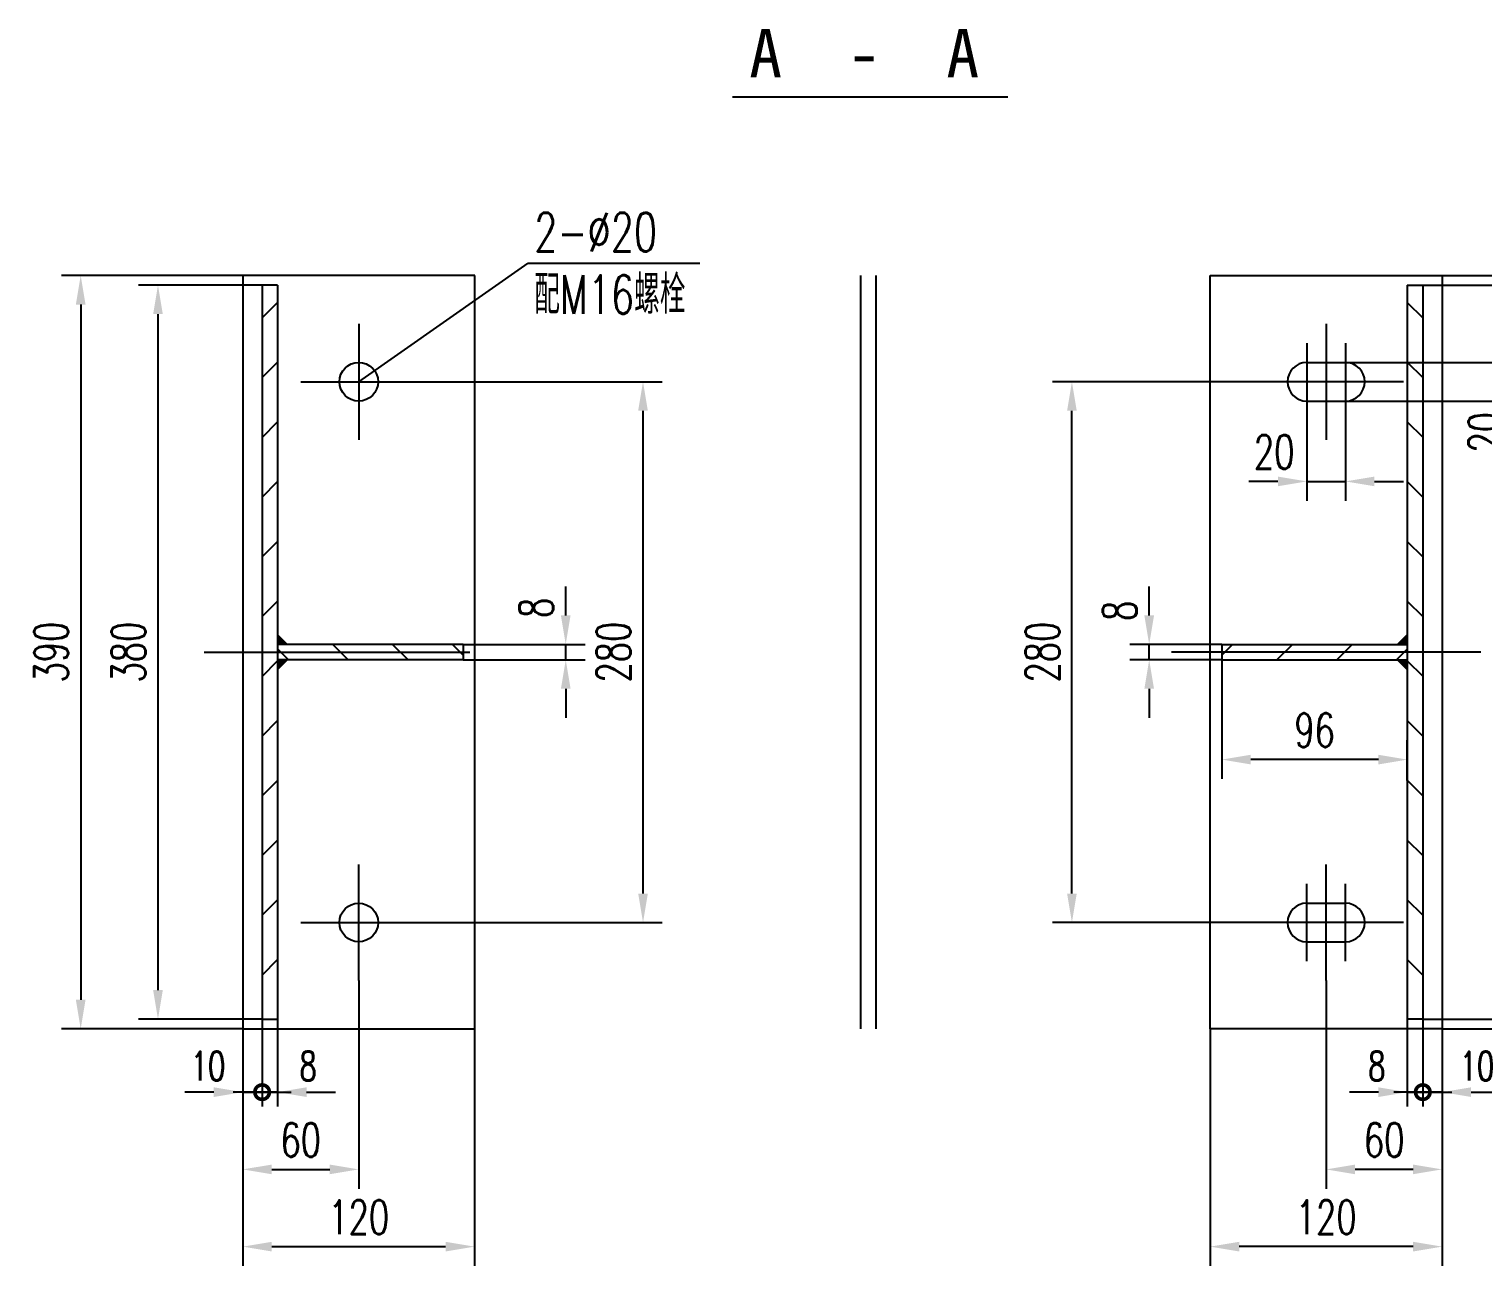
# Model space of a CAD drawing. Extents: x -330 to 591, y 748 to 1407.
# Drawn here: x -92.8 to 57.7, y 880.9 to 1009 of the extents above; entities that cross this region are included whole.
import ezdxf

# ---------------------------------------------------------------- set-up
doc = ezdxf.new("R2010")
doc.units = 0
doc.header["$LTSCALE"] = 11
doc.header["$MEASUREMENT"] = 0
doc.linetypes.add('CENTER', pattern=[2, 1.25, -0.25, 0.25, -0.25])
doc.layers.get('0').update_dxf_attribs({"color": 1, "linetype": 'CONTINUOUS'})
doc.layers.get('DEFPOINTS').update_dxf_attribs({"linetype": 'CONTINUOUS'})
doc.layers.add('1', color=1, linetype='CONTINUOUS')
doc.layers.add('6', color=1, linetype='CENTER')
doc.styles.add('HZTXT', font='romans.shx', dxfattribs={"width": 0.7, "bigfont": 'hzj.shx'})
doc.styles.get("Standard").update_dxf_attribs({"font": 'SimSun.ttf', "width": 0.7})
doc.dimstyles.get("Standard").update_dxf_attribs({"dimtxt": 0.18, "dimasz": 0.18, "dimexe": 0.18, "dimexo": 0.0625, "dimgap": 0.09, "dimtad": 0, "dimtih": 1, "dimtoh": 1, "dimdec": 4, "dimzin": 0, "dimdsep": 46, "dimtxsty": 'Standard', "dimcen": 0.09, "dimadec": 0, "dimazin": 0, "dimtfac": 1, "dimtdec": 4, "dimtofl": 0, "dimtmove": 0, "dimatfit": 3, "dimfxl": 0, "dimtolj": 1, "dimtzin": 0, "dimarcsym": 0})

# ---------------------------------------------------------------- blocks, each defined once
blk = doc.blocks.new('*D114')
at = {"layer": '1', "color": 4}
for p, q in [((-46.7, 905.44), (-46.7, 880.87)), ((-70.7, 888.87), (-70.7, 880.87)), ((-67.7, 882.87), (-49.7, 882.87))]:
    blk.add_line(p, q, dxfattribs=at)
for points in [[(-67.7, 883.37), (-67.7, 882.37), (-70.7, 882.87)], [(-49.7, 883.37), (-49.7, 882.37), (-46.7, 882.87)]]:
    blk.add_solid(points, dxfattribs=at)
at = {"layer": 'DEFPOINTS', "color": 0}
for p in [(-46.7, 905.44), (-70.7, 888.87), (-46.7, 882.87)]:
    blk.add_point(p, dxfattribs=at)
at = {"layer": '1', "color": 4, "insert": (-58.7, 885.92), "char_height": 3.5, "attachment_point": 5, "style": 'HZTXT'}
blk.add_mtext('\\A1;120', dxfattribs=at)
blk = doc.blocks.new('*D113')
at = {"layer": '1', "color": 4}
for p, q in [((29.45, 905.44), (29.45, 880.87)), ((53.45, 888.87), (53.45, 880.87)), ((50.45, 882.87), (32.45, 882.87))]:
    blk.add_line(p, q, dxfattribs=at)
for points in [[(32.45, 883.37), (32.45, 882.37), (29.45, 882.87)], [(50.45, 883.37), (50.45, 882.37), (53.45, 882.87)]]:
    blk.add_solid(points, dxfattribs=at)
at = {"layer": 'DEFPOINTS', "color": 0}
for p in [(29.45, 905.44), (53.45, 888.87), (29.45, 882.87)]:
    blk.add_point(p, dxfattribs=at)
at = {"layer": '1', "color": 4, "insert": (41.45, 885.92), "char_height": 3.5, "attachment_point": 5, "style": 'HZTXT'}
blk.add_mtext('\\A1;120', dxfattribs=at)
blk = doc.blocks.new('*D95')
at = {"layer": '1', "color": 4}
for p, q in [((30.65, 943.64), (30.65, 931.31)), ((49.85, 931.16), (49.85, 935.31)), ((46.85, 933.31), (33.65, 933.31))]:
    blk.add_line(p, q, dxfattribs=at)
for points in [[(33.65, 933.81), (33.65, 932.81), (30.65, 933.31)], [(46.85, 933.81), (46.85, 932.81), (49.85, 933.31)]]:
    blk.add_solid(points, dxfattribs=at)
at = {"layer": 'DEFPOINTS', "color": 0}
for p in [(30.65, 943.64), (30.65, 933.31), (49.85, 931.16)]:
    blk.add_point(p, dxfattribs=at)
at = {"layer": '1', "color": 4, "insert": (40.25, 936.36), "char_height": 3.5, "attachment_point": 5, "style": 'HZTXT'}
blk.add_mtext('\\A1;96', dxfattribs=at)
blk = doc.blocks.new('*D94')
at = {"layer": '1', "color": 4}
for p, q in [((33.45, 972.44), (13.13, 972.44)), ((15.13, 919.44), (15.13, 969.44)), ((33.45, 916.44), (13.13, 916.44))]:
    blk.add_line(p, q, dxfattribs=at)
for points in [[(14.63, 969.44), (15.63, 969.44), (15.13, 972.44)], [(14.63, 919.44), (15.63, 919.44), (15.13, 916.44)]]:
    blk.add_solid(points, dxfattribs=at)
at = {"layer": 'DEFPOINTS', "color": 0}
for p in [(15.13, 972.44), (33.45, 972.44), (33.45, 916.44)]:
    blk.add_point(p, dxfattribs=at)
at = {"layer": '1', "color": 4, "insert": (12.08, 944.44), "char_height": 3.5, "attachment_point": 5, "rotation": 90, "style": 'HZTXT'}
blk.add_mtext('\\A1;280', dxfattribs=at)
blk = doc.blocks.new('*D93')
at = {"layer": '1', "color": 4}
for p, q in [((-52.7, 972.44), (-27.27, 972.44)), ((-29.27, 919.44), (-29.27, 969.44)), ((-52.7, 916.44), (-27.27, 916.44))]:
    blk.add_line(p, q, dxfattribs=at)
for points in [[(-29.77, 969.44), (-28.77, 969.44), (-29.27, 972.44)], [(-29.77, 919.44), (-28.77, 919.44), (-29.27, 916.44)]]:
    blk.add_solid(points, dxfattribs=at)
at = {"layer": 'DEFPOINTS', "color": 0}
for p in [(-52.7, 972.44), (-29.27, 972.44), (-52.7, 916.44)]:
    blk.add_point(p, dxfattribs=at)
at = {"layer": '1', "color": 4, "insert": (-32.32, 944.44), "char_height": 3.5, "attachment_point": 5, "rotation": 90, "style": 'HZTXT'}
blk.add_mtext('\\A1;280', dxfattribs=at)
blk = doc.blocks.new('*D92')
at = {"layer": '1', "color": 4}
for p, q in [((-70.7, 983.44), (-89.48, 983.44)), ((-87.48, 980.44), (-87.48, 908.44)), ((-70.7, 905.44), (-89.48, 905.44))]:
    blk.add_line(p, q, dxfattribs=at)
for points in [[(-87.98, 980.44), (-86.98, 980.44), (-87.48, 983.44)], [(-87.98, 908.44), (-86.98, 908.44), (-87.48, 905.44)]]:
    blk.add_solid(points, dxfattribs=at)
at = {"layer": 'DEFPOINTS', "color": 0}
for p in [(-70.7, 983.44), (-87.48, 905.44), (-70.7, 905.44)]:
    blk.add_point(p, dxfattribs=at)
at = {"layer": '1', "color": 4, "insert": (-90.53, 944.44), "char_height": 3.5, "attachment_point": 5, "rotation": 90, "style": 'HZTXT'}
blk.add_mtext('\\A1;390', dxfattribs=at)
blk = doc.blocks.new('*D91')
at = {"layer": '1', "color": 4}
for p, q in [((-68.7, 982.44), (-81.48, 982.44)), ((-79.48, 979.44), (-79.48, 909.44)), ((-68.7, 906.44), (-81.48, 906.44))]:
    blk.add_line(p, q, dxfattribs=at)
for points in [[(-79.98, 979.44), (-78.98, 979.44), (-79.48, 982.44)], [(-79.98, 909.44), (-78.98, 909.44), (-79.48, 906.44)]]:
    blk.add_solid(points, dxfattribs=at)
at = {"layer": 'DEFPOINTS', "color": 0}
for p in [(-68.7, 982.44), (-79.48, 906.44), (-68.7, 906.44)]:
    blk.add_point(p, dxfattribs=at)
at = {"layer": '1', "color": 4, "insert": (-82.53, 944.44), "char_height": 3.5, "attachment_point": 5, "rotation": 90, "style": 'HZTXT'}
blk.add_mtext('\\A1;380', dxfattribs=at)
blk = doc.blocks.new('*D90')
at = {"layer": '1', "color": 4}
for p, q in [((-58.7, 910.44), (-58.7, 888.87)), ((-70.7, 897.37), (-70.7, 888.87)), ((-67.7, 890.87), (-61.7, 890.87))]:
    blk.add_line(p, q, dxfattribs=at)
for points in [[(-67.7, 891.37), (-67.7, 890.37), (-70.7, 890.87)], [(-61.7, 891.37), (-61.7, 890.37), (-58.7, 890.87)]]:
    blk.add_solid(points, dxfattribs=at)
at = {"layer": 'DEFPOINTS', "color": 0}
for p in [(-58.7, 910.44), (-70.7, 897.37), (-58.7, 890.87)]:
    blk.add_point(p, dxfattribs=at)
at = {"layer": '1', "color": 4, "insert": (-64.7, 893.92), "char_height": 3.5, "attachment_point": 5, "style": 'HZTXT'}
blk.add_mtext('\\A1;60', dxfattribs=at)
blk = doc.blocks.new('_DOTSMALL')
at = {"color": 0, "linetype": 'ByBlock', "const_width": 0.5}
blk.add_lwpolyline([(-0.0625, 0, 1), (0.0625, 0, 1)], format="xyb", close=True, dxfattribs=at)
blk = doc.blocks.new('*D89')
at = {"layer": '1', "color": 4, "lineweight": -2}
for p, q in [((-68.7, 906.44), (-68.7, 897.37)), ((-70.7, 905.44), (-70.7, 897.37)), ((-73.7, 898.87), (-76.7, 898.87)), ((-70.7, 898.87), (-68.7, 898.87)), ((-68.7, 898.87), (-65.7, 898.87))]:
    blk.add_line(p, q, dxfattribs=at)
at = {"layer": '1', "color": 4}
blk.add_solid([(-73.7, 899.37), (-73.7, 898.37), (-70.7, 898.87)], dxfattribs=at)
at = {"layer": 'DEFPOINTS', "color": 0}
for p in [(-68.7, 906.44), (-70.7, 905.44), (-68.7, 898.87)]:
    blk.add_point(p, dxfattribs=at)
at = {"layer": '1', "color": 4, "lineweight": -2, "xscale": 3, "yscale": 3, "zscale": 3, "rotation": 180}
blk.add_blockref('_DOTSMALL', (-68.7, 898.87), dxfattribs=at)
at = {"layer": '1', "color": 4, "insert": (-74.3, 901.57), "char_height": 3, "attachment_point": 5, "style": 'HZTXT'}
blk.add_mtext('\\A1;10', dxfattribs=at)
blk = doc.blocks.new('*D88')
at = {"layer": '1', "color": 4, "lineweight": -2}
for p, q in [((-68.7, 906.44), (-68.7, 897.37)), ((-67.1, 906.44), (-67.1, 897.37)), ((-68.7, 898.87), (-71.7, 898.87)), ((-67.1, 898.87), (-68.7, 898.87)), ((-64.1, 898.87), (-61.1, 898.87))]:
    blk.add_line(p, q, dxfattribs=at)
at = {"layer": '1', "color": 4}
blk.add_solid([(-64.1, 899.37), (-64.1, 898.37), (-67.1, 898.87)], dxfattribs=at)
at = {"layer": 'DEFPOINTS', "color": 0}
for p in [(-68.7, 906.44), (-67.1, 906.44), (-68.7, 898.87)]:
    blk.add_point(p, dxfattribs=at)
at = {"layer": '1', "color": 4, "lineweight": -2, "xscale": 3, "yscale": 3, "zscale": 3}
blk.add_blockref('_DOTSMALL', (-68.7, 898.87), dxfattribs=at)
at = {"layer": '1', "color": 4, "insert": (-63.94, 901.57), "char_height": 3, "attachment_point": 5, "style": 'HZTXT'}
blk.add_mtext('\\A1;8', dxfattribs=at)
blk = doc.blocks.new('*D87')
at = {"layer": '1', "color": 4}
for p, q in [((-37.27, 948.24), (-37.27, 951.24)), ((-47.9, 945.24), (-35.27, 945.24)), ((-37.27, 943.64), (-37.27, 945.24)), ((-47.9, 943.64), (-35.27, 943.64)), ((-37.27, 940.64), (-37.27, 937.64))]:
    blk.add_line(p, q, dxfattribs=at)
for points in [[(-37.77, 948.24), (-36.77, 948.24), (-37.27, 945.24)], [(-37.77, 940.64), (-36.77, 940.64), (-37.27, 943.64)]]:
    blk.add_solid(points, dxfattribs=at)
at = {"layer": 'DEFPOINTS', "color": 0}
for p in [(-47.9, 945.24), (-37.27, 945.24), (-47.9, 943.64)]:
    blk.add_point(p, dxfattribs=at)
at = {"layer": '1', "color": 4, "insert": (-40.32, 949.03), "char_height": 3.5, "attachment_point": 5, "rotation": 90, "style": 'HZTXT'}
blk.add_mtext('\\A1;8', dxfattribs=at)
blk = doc.blocks.new('*D86')
at = {"layer": '1', "color": 4}
for p, q in [((23.13, 948.24), (23.13, 951.24)), ((30.65, 945.24), (21.13, 945.24)), ((23.13, 943.64), (23.13, 945.24)), ((30.65, 943.64), (21.13, 943.64)), ((23.13, 940.64), (23.13, 937.64))]:
    blk.add_line(p, q, dxfattribs=at)
for points in [[(22.63, 948.24), (23.63, 948.24), (23.13, 945.24)], [(22.63, 940.64), (23.63, 940.64), (23.13, 943.64)]]:
    blk.add_solid(points, dxfattribs=at)
at = {"layer": 'DEFPOINTS', "color": 0}
for p in [(23.13, 945.24), (30.65, 945.24), (30.65, 943.64)]:
    blk.add_point(p, dxfattribs=at)
at = {"layer": '1', "color": 4, "insert": (20.08, 948.71), "char_height": 3.5, "attachment_point": 5, "rotation": 90, "style": 'HZTXT'}
blk.add_mtext('\\A1;8', dxfattribs=at)
blk = doc.blocks.new('*D82')
at = {"layer": '1', "color": 4}
for p, q in [((51.45, 982.44), (70.98, 982.44)), ((68.98, 979.44), (68.98, 909.44)), ((51.45, 906.44), (70.98, 906.44))]:
    blk.add_line(p, q, dxfattribs=at)
for points in [[(68.48, 979.44), (69.48, 979.44), (68.98, 982.44)], [(68.48, 909.44), (69.48, 909.44), (68.98, 906.44)]]:
    blk.add_solid(points, dxfattribs=at)
at = {"layer": 'DEFPOINTS', "color": 0}
for p in [(51.45, 982.44), (51.45, 906.44), (68.98, 906.44)]:
    blk.add_point(p, dxfattribs=at)
at = {"layer": '1', "color": 4, "insert": (65.93, 944.44), "char_height": 3.5, "attachment_point": 5, "rotation": 90, "style": 'HZTXT'}
blk.add_mtext('\\A1;380', dxfattribs=at)
blk = doc.blocks.new('*D81')
at = {"layer": '1', "color": 4}
for p, q in [((53.45, 983.44), (78.98, 983.44)), ((76.98, 980.44), (76.98, 908.44)), ((53.45, 905.44), (78.98, 905.44))]:
    blk.add_line(p, q, dxfattribs=at)
for points in [[(76.48, 980.44), (77.48, 980.44), (76.98, 983.44)], [(76.48, 908.44), (77.48, 908.44), (76.98, 905.44)]]:
    blk.add_solid(points, dxfattribs=at)
at = {"layer": 'DEFPOINTS', "color": 0}
for p in [(53.45, 983.44), (53.45, 905.44), (76.98, 905.44)]:
    blk.add_point(p, dxfattribs=at)
at = {"layer": '1', "color": 4, "insert": (73.93, 944.44), "char_height": 3.5, "attachment_point": 5, "rotation": 90, "style": 'HZTXT'}
blk.add_mtext('\\A1;390', dxfattribs=at)
blk = doc.blocks.new('*D79')
at = {"layer": '1', "color": 4, "lineweight": -2}
for p, q in [((51.45, 906.44), (51.45, 897.37)), ((53.45, 905.44), (53.45, 897.37)), ((51.45, 898.87), (48.45, 898.87)), ((53.45, 898.87), (51.45, 898.87)), ((56.45, 898.87), (59.45, 898.87))]:
    blk.add_line(p, q, dxfattribs=at)
at = {"layer": '1', "color": 4}
blk.add_solid([(56.45, 899.37), (56.45, 898.37), (53.45, 898.87)], dxfattribs=at)
at = {"layer": 'DEFPOINTS', "color": 0}
for p in [(51.45, 906.44), (53.45, 905.44), (51.45, 898.87)]:
    blk.add_point(p, dxfattribs=at)
at = {"layer": '1', "color": 4, "lineweight": -2, "xscale": 3, "yscale": 3, "zscale": 3}
blk.add_blockref('_DOTSMALL', (51.45, 898.87), dxfattribs=at)
at = {"layer": '1', "color": 4, "insert": (57.05, 901.57), "char_height": 3, "attachment_point": 5, "style": 'HZTXT'}
blk.add_mtext('\\A1;10', dxfattribs=at)
blk = doc.blocks.new('*D78')
at = {"layer": '1', "color": 4, "lineweight": -2}
for p, q in [((49.85, 906.44), (49.85, 897.37)), ((51.45, 906.44), (51.45, 897.37)), ((46.85, 898.87), (43.85, 898.87)), ((49.85, 898.87), (51.45, 898.87)), ((51.45, 898.87), (54.45, 898.87))]:
    blk.add_line(p, q, dxfattribs=at)
at = {"layer": '1', "color": 4}
blk.add_solid([(46.85, 899.37), (46.85, 898.37), (49.85, 898.87)], dxfattribs=at)
at = {"layer": 'DEFPOINTS', "color": 0}
for p in [(49.85, 906.44), (51.45, 906.44), (51.45, 898.87)]:
    blk.add_point(p, dxfattribs=at)
at = {"layer": '1', "color": 4, "lineweight": -2, "xscale": 3, "yscale": 3, "zscale": 3, "rotation": 180}
blk.add_blockref('_DOTSMALL', (51.45, 898.87), dxfattribs=at)
at = {"layer": '1', "color": 4, "insert": (46.69, 901.57), "char_height": 3, "attachment_point": 5, "style": 'HZTXT'}
blk.add_mtext('\\A1;8', dxfattribs=at)
blk = doc.blocks.new('*D77')
at = {"layer": '1', "color": 4}
for p, q in [((41.45, 910.44), (41.45, 888.87)), ((53.45, 897.37), (53.45, 888.87)), ((50.45, 890.87), (44.45, 890.87))]:
    blk.add_line(p, q, dxfattribs=at)
for points in [[(44.45, 891.37), (44.45, 890.37), (41.45, 890.87)], [(50.45, 891.37), (50.45, 890.37), (53.45, 890.87)]]:
    blk.add_solid(points, dxfattribs=at)
at = {"layer": 'DEFPOINTS', "color": 0}
for p in [(41.45, 910.44), (53.45, 897.37), (41.45, 890.87)]:
    blk.add_point(p, dxfattribs=at)
at = {"layer": '1', "color": 4, "insert": (47.45, 893.92), "char_height": 3.5, "attachment_point": 5, "style": 'HZTXT'}
blk.add_mtext('\\A1;60', dxfattribs=at)
blk = doc.blocks.new('*D73')
at = {"layer": '1', "color": 4}
for p, q in [((60.98, 977.44), (60.98, 980.44)), ((43.45, 974.44), (62.98, 974.44)), ((60.98, 970.44), (60.98, 974.44)), ((43.45, 970.44), (62.98, 970.44)), ((60.98, 967.44), (60.98, 964.44))]:
    blk.add_line(p, q, dxfattribs=at)
for points in [[(60.48, 977.44), (61.48, 977.44), (60.98, 974.44)], [(60.48, 967.44), (61.48, 967.44), (60.98, 970.44)]]:
    blk.add_solid(points, dxfattribs=at)
at = {"layer": 'DEFPOINTS', "color": 0}
for p in [(43.45, 974.44), (60.98, 974.44), (43.45, 970.44)]:
    blk.add_point(p, dxfattribs=at)
at = {"layer": '1', "color": 4, "insert": (57.93, 967.21), "char_height": 3.5, "attachment_point": 5, "rotation": 90, "style": 'HZTXT'}
blk.add_mtext('\\A1;20', dxfattribs=at)
blk = doc.blocks.new('*D72')
at = {"layer": '1', "color": 4}
for p, q in [((39.45, 968.44), (39.45, 960.12)), ((43.45, 968.44), (43.45, 960.12)), ((36.45, 962.12), (33.45, 962.12)), ((39.45, 962.12), (43.45, 962.12)), ((46.45, 962.12), (49.45, 962.12))]:
    blk.add_line(p, q, dxfattribs=at)
for points in [[(36.45, 962.62), (36.45, 961.62), (39.45, 962.12)], [(46.45, 962.62), (46.45, 961.62), (43.45, 962.12)]]:
    blk.add_solid(points, dxfattribs=at)
at = {"layer": 'DEFPOINTS', "color": 0}
for p in [(39.45, 968.44), (43.45, 968.44), (43.45, 962.12)]:
    blk.add_point(p, dxfattribs=at)
at = {"layer": '1', "color": 4, "insert": (36.07, 965.17), "char_height": 3.5, "attachment_point": 5, "style": 'HZTXT'}
blk.add_mtext('\\A1;20', dxfattribs=at)

msp = doc.modelspace()

# ---------------------------------------------------------------- hatches: boundary and pattern name
at = {"layer": '1'}
h = msp.add_hatch(dxfattribs=at)
h.set_pattern_fill('ANSI31', color=0, scale=35, style=0)
h.set_pattern_definition([(45, (-54.1077, 1346.3126), (-3.09359, 3.09359), [])])
h.paths.add_polyline_path([(-67.096282, 944.439111), (-68.696282, 944.439111), (-68.696282, 906.439111), (-67.096282, 906.439111)])
h.paths.add_polyline_path([(-68.696282, 944.439111), (-67.096282, 944.439111), (-67.096282, 982.439111), (-68.696282, 982.439111)])
h = msp.add_hatch(dxfattribs=at)
h.set_pattern_fill('ANSI31', color=0, scale=35, style=0)
h.set_pattern_definition([(135, (36.8594, 1346.3126), (3.09359, 3.09359), [])])
h.paths.add_polyline_path([(49.848017, 906.439111), (51.448017, 906.439111), (51.448017, 944.439111), (49.848017, 944.439111)])
h.paths.add_polyline_path([(51.448017, 982.439111), (49.848017, 982.439111), (49.848017, 944.439111), (51.448017, 944.439111)])
for points in [[(-67.096282, 946.239111), (-67.096282, 945.239111), (-66.096282, 945.239111)], [(48.848017, 945.239111), (49.848017, 945.239111), (49.848017, 946.239111)], [(-66.096282, 943.639111), (-67.096282, 943.639111), (-67.096282, 942.639111)], [(49.848017, 942.639111), (49.848017, 943.639111), (48.848017, 943.639111)]]:
    msp.add_hatch(color=0, dxfattribs=at).paths.add_polyline_path(points)
h = msp.add_hatch(dxfattribs=at)
h.set_pattern_fill('ANSI31', color=0, scale=35, angle=90, style=0)
h.set_pattern_definition([(135, (-54.1077, 1346.3126), (-3.09359, -3.09359), [])])
h.paths.add_polyline_path([(-47.896282, 944.439111), (-67.096282, 944.439111), (-67.096282, 943.639111), (-47.896282, 943.639111)])
h.paths.add_polyline_path([(-47.896282, 945.239111), (-67.096282, 945.239111), (-67.096282, 944.439111), (-47.896282, 944.439111)])
h = msp.add_hatch(dxfattribs=at)
h.set_pattern_fill('ANSI31', color=0, scale=35, angle=90, style=0)
h.set_pattern_definition([(45, (36.8594, 1346.3126), (3.09359, -3.09359), [])])
h.paths.add_polyline_path([(30.648017, 944.439111), (49.848017, 944.439111), (49.848017, 943.639111), (30.648017, 943.639111)])
h.paths.add_polyline_path([(30.648017, 945.239111), (49.848017, 945.239111), (49.848017, 944.439111), (30.648017, 944.439111)])

# ---------------------------------------------------------------- linework, layer by layer
at = {"layer": '1', "color": 0}
for p, q in [((-19.992552, 1001.955257), (8.482045, 1001.955257)), ((-58.696282, 972.439111), (-41.158771, 984.729893)), ((-41.158771, 984.729893), (-23.391463, 984.729893)), ((-70.696282, 983.439111), (-70.696282, 905.439111)), ((-46.696282, 983.439111), (-70.696282, 983.439111)), ((-46.696282, 905.439111), (-46.696282, 983.439111)), ((29.448017, 983.439111), (53.448017, 983.439111)), ((29.448017, 905.439111), (29.448017, 983.439111)), ((53.448017, 983.439111), (53.448017, 905.439111)), ((-68.696282, 982.439111), (-68.696282, 906.439111)), ((-67.096282, 982.439111), (-68.696282, 982.439111)), ((-67.096282, 982.439111), (-67.096282, 906.439111)), ((49.848017, 982.439111), (49.848017, 906.439111)), ((49.848017, 982.439111), (51.448017, 982.439111)), ((51.448017, 982.439111), (51.448017, 906.439111)), ((-58.696282, 978.439111), (-58.696282, 966.439111)), ((41.448017, 978.439111), (41.448017, 966.439111)), ((39.448017, 976.439111), (39.448017, 968.439111)), ((43.448017, 976.439111), (43.448017, 968.439111)), ((39.448017, 974.439111), (43.448017, 974.439111)), ((-64.696282, 972.439111), (-52.696282, 972.439111)), ((49.448017, 972.439111), (33.448017, 972.439111)), ((39.448017, 970.439111), (43.448017, 970.439111)), ((-67.096282, 946.239111), (-66.096282, 945.239111)), ((-47.896282, 945.239111), (-67.096282, 945.239111)), ((-47.896282, 945.239111), (-47.896282, 943.639111)), ((30.648017, 945.239111), (49.848017, 945.239111)), ((30.648017, 945.239111), (30.648017, 943.639111)), ((49.848017, 946.239111), (48.848017, 945.239111)), ((-47.896282, 943.639111), (-67.096282, 943.639111)), ((-67.096282, 942.639111), (-66.096282, 943.639111)), ((57.448017, 944.439111), (25.448017, 944.439111)), ((30.648017, 943.639111), (49.848017, 943.639111)), ((49.848017, 942.639111), (48.848017, 943.639111)), ((-58.696282, 910.439111), (-58.696282, 922.439111)), ((41.448017, 910.439111), (41.448017, 922.439111)), ((39.448017, 912.439111), (39.448017, 920.439111)), ((43.448017, 912.439111), (43.448017, 920.439111)), ((39.448017, 918.439111), (43.448017, 918.439111)), ((-64.696282, 916.439111), (-52.696282, 916.439111)), ((49.448017, 916.439111), (33.448017, 916.439111)), ((39.448017, 914.439111), (43.448017, 914.439111)), ((-68.696282, 906.439111), (-67.096282, 906.439111)), ((51.448017, 906.439111), (49.848017, 906.439111)), ((-70.696282, 905.439111), (-46.696282, 905.439111)), ((53.448017, 905.439111), (29.448017, 905.439111))]:
    msp.add_line(p, q, dxfattribs=at)
at = {"layer": '1', "color": 0, "ltscale": 12}
for p, q in [((-6.760604, 983.439111), (-6.760604, 905.439111)), ((-5.160604, 983.439111), (-5.160604, 905.439111))]:
    msp.add_line(p, q, dxfattribs=at)
at = {"layer": '1', "color": 0}
for centre in [(-58.696282, 972.439111), (-58.696282, 916.439111)]:
    msp.add_circle(centre, 2, dxfattribs=at)
for centre, start, end in [((39.448017, 972.439111), 90, 270), ((43.448017, 972.439111), 270, 90), ((39.448017, 916.439111), 90, 270), ((43.448017, 916.439111), 270, 90)]:
    msp.add_arc(centre, 2, start, end, dxfattribs=at)
at = {"layer": '6', "color": 0, "ltscale": 2}
msp.add_line((-74.696282, 944.439111), (-42.696282, 944.439111), dxfattribs=at)

# ---------------------------------------------------------------- texts
at = {"layer": '1', "color": 0}
msp.add_text('A  -  A', height=5, dxfattribs=at).set_placement((-18.277365, 1003.965153))
at = {"layer": '1', "color": 0, "style": 'HZTXT', "width": 0.7}
for s, p in [('2-%%C20', (-40.529403, 985.941724)), ('配M16螺栓', (-40.529403, 979.471896))]:
    msp.add_text(s, height=4, dxfattribs=at).set_placement(p)

# ---------------------------------------------------------------- dimensions: what is measured, and where the dimension line sits
at = {"layer": '1', "color": 0}
for base, p1, p2, text, override, picture, middle in [((-87.476658, 905.439111), (-70.696282, 983.439111), (-70.696282, 905.439111), '390', {"dimtxt": 3.5, "dimasz": 3, "dimexe": 2, "dimexo": 0, "dimgap": 1.3, "dimtad": 1, "dimtih": 0, "dimtoh": 0, "dimlfac": 5, "dimzin": 8, "dimtxsty": 'HZTXT', "dimcen": 0, "dimclrd": 4, "dimclre": 4, "dimclrt": 4, "dimtfac": 0.571429, "dimtix": 1, "dimtofl": 1, "dimtmove": 2, "dimtvp": 2, "dimlwd": 65535, "dimlwe": 65535}, '*D92', (-90.526658, 944.439111)), ((76.979775, 905.439111), (53.448017, 983.439111), (53.448017, 905.439111), '390', {"dimtxt": 3.5, "dimasz": 3, "dimexe": 2, "dimexo": 0, "dimgap": 1.3, "dimtad": 1, "dimtih": 0, "dimtoh": 0, "dimlfac": 5, "dimzin": 8, "dimtxsty": 'HZTXT', "dimcen": 0, "dimclrd": 4, "dimclre": 4, "dimclrt": 4, "dimtfac": 0.571429, "dimtix": 1, "dimtofl": 1, "dimtmove": 2, "dimtvp": 2, "dimlwd": 65535, "dimlwe": 65535}, '*D81', (73.929775, 944.439111)), ((-79.476658, 906.439111), (-68.696282, 982.439111), (-68.696282, 906.439111), '380', {"dimtxt": 3.5, "dimasz": 3, "dimexe": 2, "dimexo": 0, "dimgap": 1.3, "dimtad": 1, "dimtih": 0, "dimtoh": 0, "dimlfac": 5, "dimzin": 8, "dimtxsty": 'HZTXT', "dimcen": 0.1, "dimclrd": 4, "dimclre": 4, "dimclrt": 4, "dimtfac": 0.571429, "dimtix": 1, "dimtofl": 1, "dimtmove": 2, "dimtvp": 2, "dimlwd": 65535, "dimlwe": 65535}, '*D91', (-82.526658, 944.439111)), ((68.979775, 906.439111), (51.448017, 982.439111), (51.448017, 906.439111), '380', {"dimtxt": 3.5, "dimasz": 3, "dimexe": 2, "dimexo": 0, "dimgap": 1.3, "dimtad": 1, "dimtih": 0, "dimtoh": 0, "dimlfac": 5, "dimzin": 8, "dimtxsty": 'HZTXT', "dimcen": 0.1, "dimclrd": 4, "dimclre": 4, "dimclrt": 4, "dimtfac": 0.571429, "dimtix": 1, "dimtofl": 1, "dimtmove": 2, "dimtvp": 2, "dimlwd": 65535, "dimlwe": 65535}, '*D82', (65.929775, 944.439111)), ((-29.274056, 972.439111), (-52.696282, 916.439111), (-52.696282, 972.439111), '280', {"dimtxt": 3.5, "dimasz": 3, "dimexe": 2, "dimexo": 0, "dimgap": 1.3, "dimtad": 1, "dimtih": 0, "dimtoh": 0, "dimlfac": 5, "dimzin": 8, "dimtxsty": 'HZTXT', "dimcen": 0.1, "dimclrd": 4, "dimclre": 4, "dimclrt": 4, "dimtfac": 0.571429, "dimtix": 1, "dimtofl": 1, "dimtmove": 2, "dimtvp": 2, "dimlwd": 65535, "dimlwe": 65535}, '*D93', (-32.324056, 944.439111)), ((15.134966, 972.439111), (33.448017, 916.439111), (33.448017, 972.439111), '280', {"dimtxt": 3.5, "dimasz": 3, "dimexe": 2, "dimexo": 0, "dimgap": 1.3, "dimtad": 1, "dimtih": 0, "dimtoh": 0, "dimlfac": 5, "dimzin": 8, "dimtxsty": 'HZTXT', "dimcen": 0.1, "dimclrd": 4, "dimclre": 4, "dimclrt": 4, "dimtfac": 0.571429, "dimtix": 1, "dimtofl": 1, "dimtmove": 2, "dimtvp": 2, "dimlwd": 65535, "dimlwe": 65535}, '*D94', (12.084966, 944.439111))]:
    dim = msp.add_linear_dim(base=base, p1=p1, p2=p2, angle=90, text=text, dimstyle='Standard', override=override, dxfattribs=at)
    dim.commit()
    dim.dimension.update_dxf_attribs({"geometry": picture, "text_midpoint": middle})
for base, p1, p2, angle, override, picture, middle in [((60.979775, 974.439111), (43.448017, 970.439111), (43.448017, 974.439111), 90, {"dimtxt": 3.5, "dimasz": 3, "dimexe": 2, "dimexo": 0, "dimgap": 1.3, "dimtad": 1, "dimtih": 0, "dimtoh": 0, "dimlfac": 5, "dimzin": 8, "dimtxsty": 'HZTXT', "dimcen": 0, "dimclrd": 4, "dimclre": 4, "dimclrt": 4, "dimtfac": 0.571429, "dimtix": 1, "dimtofl": 1, "dimtmove": 2, "dimtvp": 2, "dimlwd": 65535, "dimlwe": 65535}, '*D73', (57.929775, 967.210397)), ((-37.274056, 945.239111), (-47.896282, 943.639111), (-47.896282, 945.239111), 90, {"dimtxt": 3.5, "dimasz": 3, "dimexe": 2, "dimexo": 0, "dimgap": 1.3, "dimtad": 1, "dimtih": 0, "dimtoh": 0, "dimlfac": 5, "dimzin": 8, "dimtxsty": 'HZTXT', "dimcen": 0.1, "dimclrd": 4, "dimclre": 4, "dimclrt": 4, "dimtfac": 0.571429, "dimtix": 1, "dimtofl": 1, "dimtmove": 2, "dimtvp": 2, "dimlwd": 65535, "dimlwe": 65535}, '*D87', (-40.324056, 949.03465)), ((23.134966, 945.239111), (30.648017, 943.639111), (30.648017, 945.239111), 90, {"dimtxt": 3.5, "dimasz": 3, "dimexe": 2, "dimexo": 0, "dimgap": 1.3, "dimtad": 1, "dimtih": 0, "dimtoh": 0, "dimlfac": 5, "dimzin": 8, "dimtxsty": 'HZTXT', "dimcen": 0.1, "dimclrd": 4, "dimclre": 4, "dimclrt": 4, "dimtfac": 0.571429, "dimtix": 1, "dimtofl": 1, "dimtmove": 2, "dimtvp": 2, "dimlwd": 65535, "dimlwe": 65535}, '*D86', (20.084966, 948.707196)), ((-68.696282, 898.872026), (-67.096282, 906.439111), (-68.696282, 906.439111), 180, {"dimtxt": 3, "dimasz": 3, "dimexe": 1.5, "dimexo": 0, "dimgap": 1.2, "dimtad": 1, "dimtih": 0, "dimtoh": 0, "dimlfac": 5, "dimzin": 8, "dimtxsty": 'HZTXT', "dimblk2": 'DOTSMALL', "dimsah": 1, "dimcen": 0.1, "dimclrd": 4, "dimclre": 4, "dimclrt": 4, "dimtfac": 0.571429, "dimtix": 1, "dimtofl": 1, "dimtmove": 2, "dimtvp": 2}, '*D88', (-63.942467, 901.572026)), ((51.448017, 898.872026), (53.448017, 905.439111), (51.448017, 906.439111), 180, {"dimtxt": 3, "dimasz": 3, "dimexe": 1.5, "dimexo": 0, "dimgap": 1.2, "dimtad": 1, "dimtih": 0, "dimtoh": 0, "dimlfac": 5, "dimzin": 8, "dimtxsty": 'HZTXT', "dimblk2": 'DOTSMALL', "dimsah": 1, "dimcen": 0.1, "dimclrd": 4, "dimclre": 4, "dimclrt": 4, "dimtfac": 0.571429, "dimtix": 1, "dimtofl": 1, "dimtmove": 2, "dimtvp": 2}, '*D79', (57.053902, 901.572026))]:
    dim = msp.add_linear_dim(base=base, p1=p1, p2=p2, angle=angle, dimstyle='Standard', override=override, dxfattribs=at)
    dim.commit()
    dim.dimension.update_dxf_attribs({"geometry": picture, "text_midpoint": middle, "dimtype": 160})
for base, p1, p2, override, picture, middle in [((43.448017, 962.119703), (39.448017, 968.439111), (43.448017, 968.439111), {"dimtxt": 3.5, "dimasz": 3, "dimexe": 2, "dimexo": 0, "dimgap": 1.3, "dimtad": 1, "dimtih": 0, "dimtoh": 0, "dimlfac": 5, "dimzin": 8, "dimtxsty": 'HZTXT', "dimcen": 0, "dimclrd": 4, "dimclre": 4, "dimclrt": 4, "dimtfac": 0.571429, "dimtix": 1, "dimtofl": 1, "dimtmove": 2, "dimtvp": 2, "dimlwd": 65535, "dimlwe": 65535}, '*D72', (36.07088, 965.169703)), ((-68.696282, 898.872026), (-70.696282, 905.439111), (-68.696282, 906.439111), {"dimtxt": 3, "dimasz": 3, "dimexe": 1.5, "dimexo": 0, "dimgap": 1.2, "dimtad": 1, "dimtih": 0, "dimtoh": 0, "dimlfac": 5, "dimzin": 8, "dimtxsty": 'HZTXT', "dimblk2": 'DOTSMALL', "dimsah": 1, "dimcen": 0.1, "dimclrd": 4, "dimclre": 4, "dimclrt": 4, "dimtfac": 0.571429, "dimtix": 1, "dimtofl": 1, "dimtmove": 2, "dimtvp": 2}, '*D89', (-74.302166, 901.572026)), ((51.448017, 898.872026), (49.848017, 906.439111), (51.448017, 906.439111), {"dimtxt": 3, "dimasz": 3, "dimexe": 1.5, "dimexo": 0, "dimgap": 1.2, "dimtad": 1, "dimtih": 0, "dimtoh": 0, "dimlfac": 5, "dimzin": 8, "dimtxsty": 'HZTXT', "dimblk2": 'DOTSMALL', "dimsah": 1, "dimcen": 0.1, "dimclrd": 4, "dimclre": 4, "dimclrt": 4, "dimtfac": 0.571429, "dimtix": 1, "dimtofl": 1, "dimtmove": 2, "dimtvp": 2}, '*D78', (46.694203, 901.572026))]:
    dim = msp.add_linear_dim(base=base, p1=p1, p2=p2, dimstyle='Standard', override=override, dxfattribs=at)
    dim.commit()
    dim.dimension.update_dxf_attribs({"geometry": picture, "text_midpoint": middle, "dimtype": 160})
for base, p1, p2, override, picture, middle in [((30.648017, 933.312519), (49.848017, 931.157065), (30.648017, 943.639111), {"dimtxt": 3.5, "dimasz": 3, "dimexe": 2, "dimexo": 0, "dimgap": 1.3, "dimtad": 1, "dimtih": 0, "dimtoh": 0, "dimlfac": 5, "dimzin": 8, "dimtxsty": 'HZTXT', "dimcen": 0, "dimclrd": 4, "dimclre": 4, "dimclrt": 4, "dimtfac": 0.571429, "dimtix": 1, "dimtofl": 1, "dimtmove": 2, "dimtvp": 2, "dimlwd": 65535, "dimlwe": 65535}, '*D95', (40.248017, 936.362519)), ((41.448017, 890.872026), (53.448017, 897.372026), (41.448017, 910.439111), {"dimtxt": 3.5, "dimasz": 3, "dimexe": 2, "dimexo": 0, "dimgap": 1.3, "dimtad": 1, "dimtih": 0, "dimtoh": 0, "dimlfac": 5, "dimzin": 8, "dimtxsty": 'HZTXT', "dimcen": 0.1, "dimclrd": 4, "dimclre": 4, "dimclrt": 4, "dimtfac": 0.571429, "dimtix": 1, "dimtofl": 1, "dimtmove": 2, "dimtvp": 2, "dimlwd": 65535, "dimlwe": 65535}, '*D77', (47.448017, 893.922026)), ((29.448017, 882.872026), (53.448017, 888.872026), (29.448017, 905.439111), {"dimtxt": 3.5, "dimasz": 3, "dimexe": 2, "dimexo": 0, "dimgap": 1.3, "dimtad": 1, "dimtih": 0, "dimtoh": 0, "dimlfac": 5, "dimzin": 8, "dimtxsty": 'HZTXT', "dimcen": 0.1, "dimclrd": 4, "dimclre": 4, "dimclrt": 4, "dimtfac": 0.571429, "dimtix": 1, "dimtofl": 1, "dimtmove": 2, "dimtvp": 2, "dimlwd": 65535, "dimlwe": 65535}, '*D113', (41.448017, 885.922026))]:
    dim = msp.add_linear_dim(base=base, p1=p1, p2=p2, angle=180, dimstyle='Standard', override=override, dxfattribs=at)
    dim.commit()
    dim.dimension.update_dxf_attribs({"geometry": picture, "text_midpoint": middle})
for base, p1, p2, picture, middle in [((-58.696282, 890.872026), (-70.696282, 897.372026), (-58.696282, 910.439111), '*D90', (-64.696282, 893.922026)), ((-46.696282, 882.872026), (-70.696282, 888.872026), (-46.696282, 905.439111), '*D114', (-58.696282, 885.922026))]:
    dim = msp.add_linear_dim(base=base, p1=p1, p2=p2, dimstyle='Standard', override={"dimtxt": 3.5, "dimasz": 3, "dimexe": 2, "dimexo": 0, "dimgap": 1.3, "dimtad": 1, "dimtih": 0, "dimtoh": 0, "dimlfac": 5, "dimzin": 8, "dimtxsty": 'HZTXT', "dimcen": 0.1, "dimclrd": 4, "dimclre": 4, "dimclrt": 4, "dimtfac": 0.571429, "dimtix": 1, "dimtofl": 1, "dimtmove": 2, "dimtvp": 2, "dimlwd": 65535, "dimlwe": 65535}, dxfattribs=at)
    dim.commit()
    dim.dimension.update_dxf_attribs({"geometry": picture, "text_midpoint": middle})

doc.saveas('drawing.dxf')
